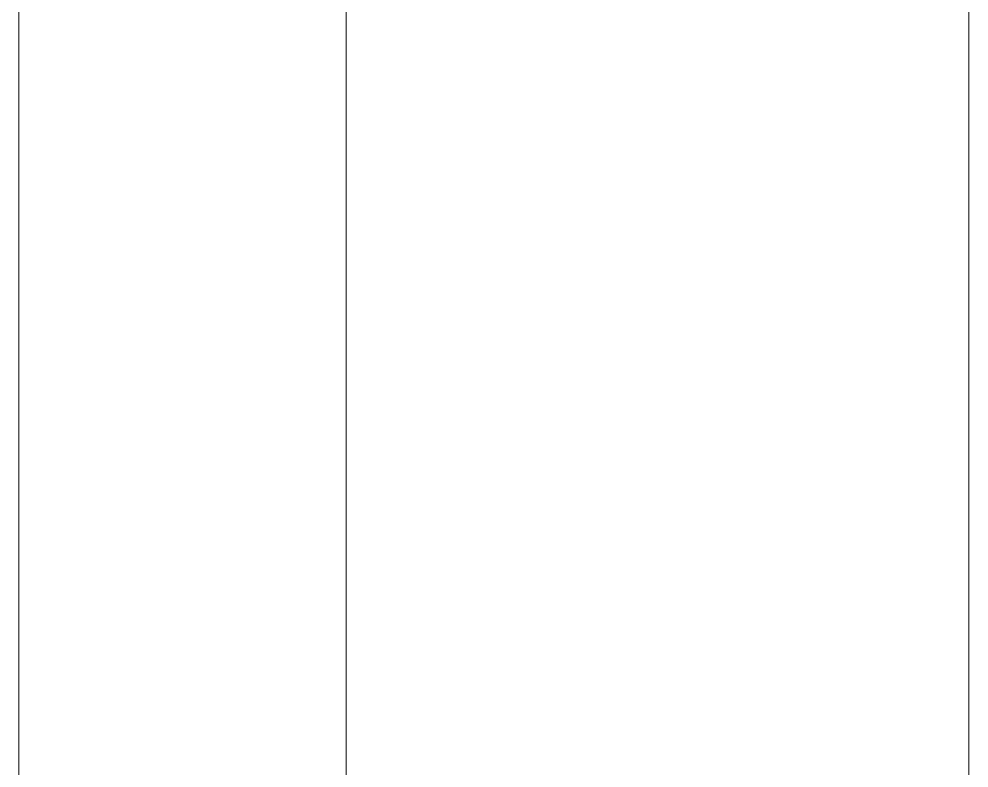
# Model space of a CAD drawing. Header units: millimetres. Extents: x 97 to 214665, y -4577 to 61202.
# Drawn here: x 189816.9 to 189877.9, y 17123 to 17171.1 of the extents above; entities that cross this region are included whole.
import ezdxf

# ---------------------------------------------------------------- set-up
doc = ezdxf.new("R2010")
doc.units = ezdxf.units.MM
for name, color, linetype, lineweight in [('A-GLAZ-____-MCUT', 151, 'Continuous', 9), ('A-GLAZ-____-OTLN', 151, 'Continuous', 9), ('A-GLAZ-CURT-OTLN', 52, 'Continuous', 9), ('A-GLAZ-CWMG-OTLN', 51, 'Continuous', 9)]:
    doc.layers.add(name, color=color, linetype=linetype, lineweight=lineweight)

# ---------------------------------------------------------------- blocks, each defined once
blk = doc.blocks.new('PNS_Панель прямоугольная2 - Нр_Стекло - 40мм-39391143-О_АИ_ПП_4_200_Целиком')
at = {"layer": 'A-GLAZ-____-OTLN', "lineweight": 5}
h = blk.add_hatch(dxfattribs=at)
h.set_pattern_fill('FP_129', color=256, style=0, pattern_type=2)
h.set_pattern_definition([(135, (17470, -132439.8), (-282.842712474619, -282.842712474619), [200, -600]), (135, (17570, -132639.8), (-282.842712474619, -282.842712474619), [600, -200]), (135, (17670, -132239.8), (-282.842712474619, -282.842712474619), [200, -600])])
h.paths.add_polyline_path([(469.9999999999885, 1.559328666189686e-10), (469.9999999999885, 21.00000000015116), (459.9999999999734, 21.00000000015116), (459.9999999999734, 40.00000000016416), (-460.0000000000254, 40.00000000016416), (-460.0000000000254, 21.00000000015116), (-470.0000000000144, 21.00000000015116), (-470.0000000000144, 1.559328666189686e-10), (459.9999999999734, 1.559328666189686e-10)])
at = {"layer": 'A-GLAZ-____-MCUT', "color": 10, "lineweight": 5}
for p, q in [((-460.0000000000131, 39.99999999999774), (459.9999999999881, 39.99999999999774)), ((470.0000000000024, -2.258793152520866e-12), (-470.0000000000018, -2.258793152520866e-12))]:
    blk.add_line(p, q, dxfattribs=at)
at = {"layer": 'A-GLAZ-____-OTLN', "color": 10, "lineweight": 5}
blk.add_line((-470.0000000000038, -2.258793152520866e-12), (470.0000000000027, -2.258793152520866e-12), dxfattribs=at)
blk = doc.blocks.new('Прямоугольный импост - Рядовой 50х200-39391131-О_АИ_ПП_4_200_Целиком')
at = {"layer": 'A-GLAZ-CWMG-OTLN', "color": 10, "lineweight": 5}
blk.add_line((132318.800000001, 17109.99999969534), (132318.800000001, 18029.99999969534), dxfattribs=at)
blk = doc.blocks.new('0083_СОШ675_АР_R22_rvt-1-О_АИ_ПП_4_200_Целиком')
at = {"layer": 'A-GLAZ-CURT-OTLN', "color": 90, "lineweight": 9, "rotation": 270}
blk.add_blockref('PNS_Панель прямоугольная2 - Нр_Стекло - 40мм-39391143-О_АИ_ПП_4_200_Целиком', (132339.800000001, 17569.99999969534), dxfattribs=at)
at = {"layer": 'A-GLAZ-CWMG-OTLN', "color": 90, "lineweight": 9}
blk.add_blockref('Прямоугольный импост - Рядовой 50х200-39391131-О_АИ_ПП_4_200_Целиком', (0, 0), dxfattribs=at)

msp = doc.modelspace()

# ---------------------------------------------------------------- block references
at = {"color": 250, "lineweight": 5}
msp.add_blockref('0083_СОШ675_АР_R22_rvt-1-О_АИ_ПП_4_200_Целиком', (57498.11441184954, 0), dxfattribs=at)

doc.saveas('drawing.dxf')
